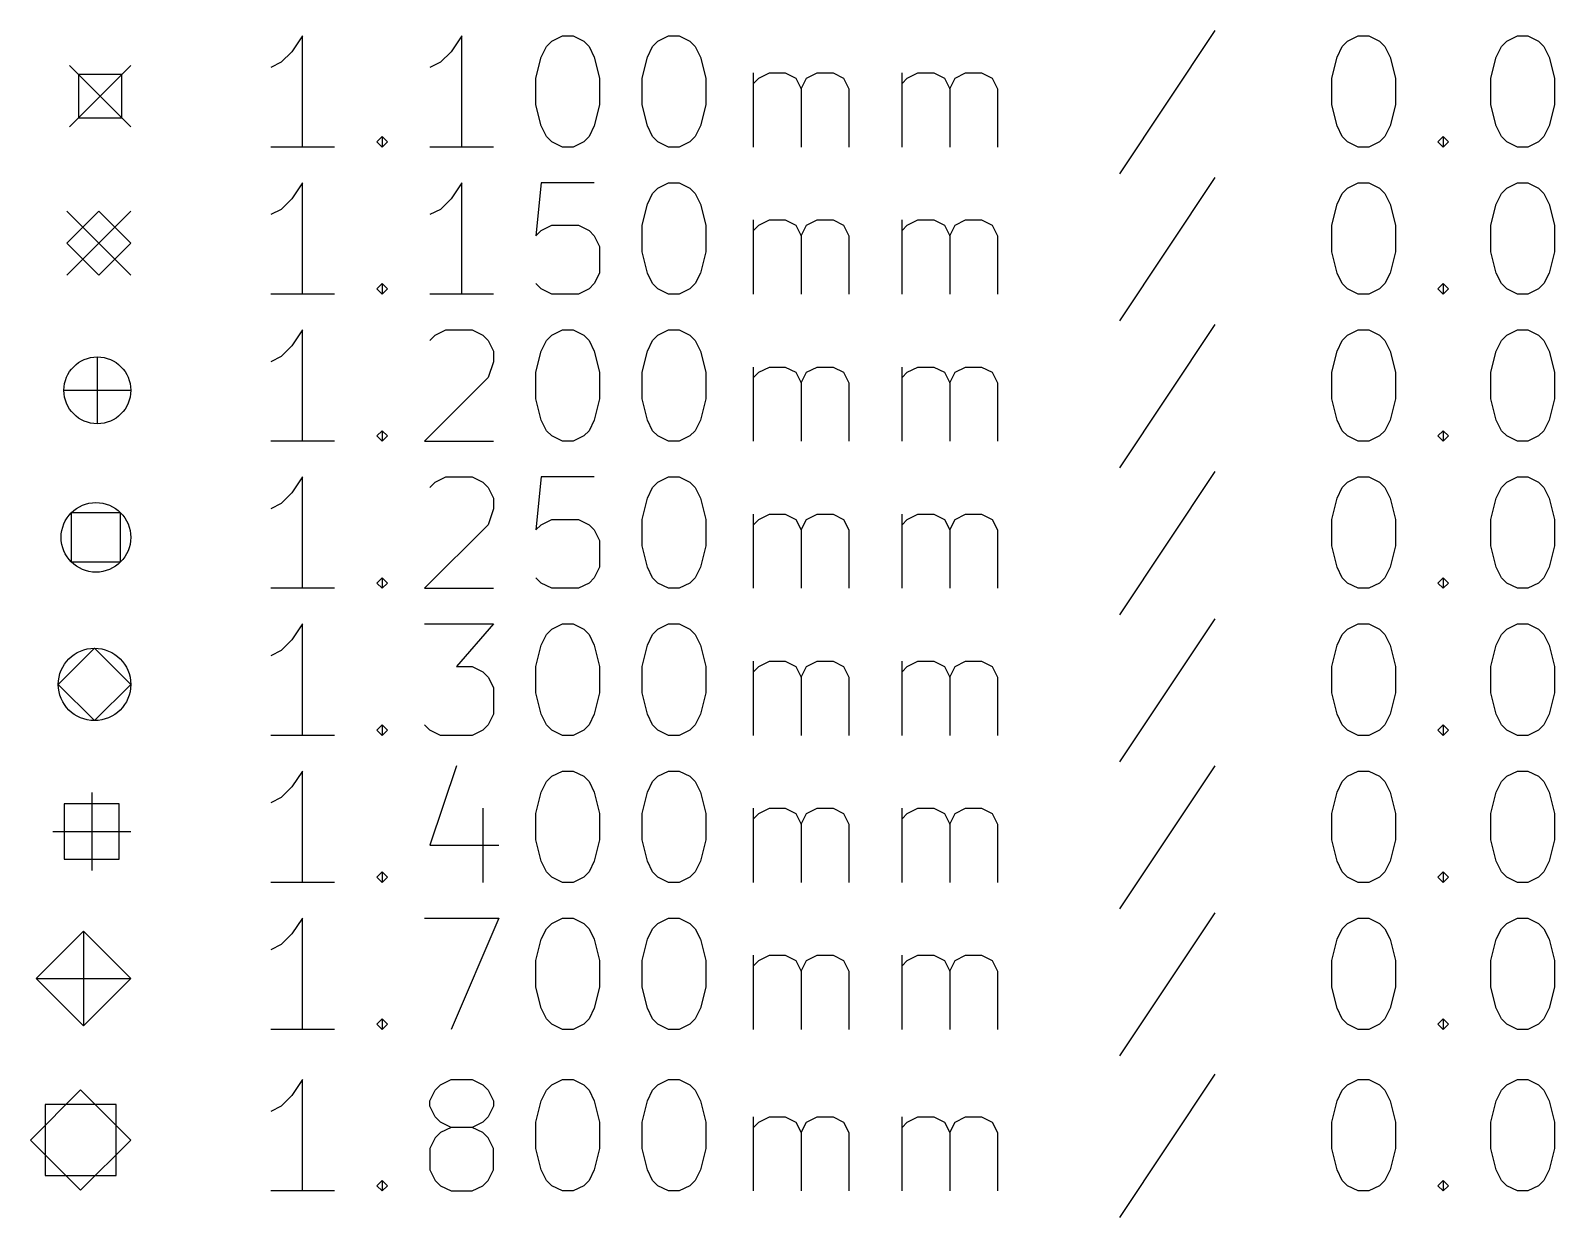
# Model space of a CAD drawing. Extents: x 10 to 245, y -243 to -12.
# Drawn here: x 10.15 to 37.52, y -242.5 to -221.19 of the extents above; entities that cross this region are included whole.
import ezdxf

# ---------------------------------------------------------------- set-up
doc = ezdxf.new("R2010")
doc.units = 0
doc.layers.add('BLACK', color=7, linetype='CONTINUOUS')

msp = doc.modelspace()

# ---------------------------------------------------------------- linework, layer by layer
at = {"layer": 'BLACK', "linetype": 'CONTINUOUS'}
for p, q in [((15.038958, -221.284838), (14.848482, -221.570552)), ((15.038958, -223.284838), (15.038958, -221.284838)), ((17.896101, -221.284838), (17.705625, -221.570552)), ((17.896101, -223.284838), (17.896101, -221.284838)), ((19.515149, -221.380076), (19.705625, -221.284838)), ((19.705625, -221.284838), (19.896102, -221.284838)), ((19.896102, -221.284838), (20.086578, -221.380076)), ((21.419911, -221.380076), (21.610387, -221.284838)), ((21.610387, -221.284838), (21.800864, -221.284838)), ((21.800864, -221.284838), (21.99134, -221.380076)), ((31.419912, -221.1896), (29.705627, -223.761028)), ((33.800865, -221.380076), (33.991341, -221.284838)), ((33.991341, -221.284838), (34.181818, -221.284838)), ((34.181818, -221.284838), (34.372294, -221.380076)), ((36.658008, -221.380076), (36.848484, -221.284838)), ((36.848484, -221.284838), (37.038961, -221.284838)), ((37.038961, -221.284838), (37.229437, -221.380076)), ((14.848482, -221.570552), (14.658006, -221.761028)), ((17.705625, -221.570552), (17.515149, -221.761028)), ((19.324673, -221.66579), (19.419911, -221.475314)), ((19.419911, -221.475314), (19.515149, -221.380076)), ((20.086578, -221.380076), (20.181816, -221.475314)), ((20.181816, -221.475314), (20.277054, -221.66579)), ((21.229435, -221.66579), (21.324673, -221.475314)), ((21.324673, -221.475314), (21.419911, -221.380076)), ((21.99134, -221.380076), (22.086578, -221.475314)), ((22.086578, -221.475314), (22.181816, -221.66579)), ((33.610389, -221.66579), (33.705627, -221.475314)), ((33.705627, -221.475314), (33.800865, -221.380076)), ((34.372294, -221.380076), (34.467532, -221.475314)), ((34.467532, -221.475314), (34.56277, -221.66579)), ((36.467532, -221.66579), (36.56277, -221.475314)), ((36.56277, -221.475314), (36.658008, -221.380076)), ((37.229437, -221.380076), (37.324675, -221.475314)), ((37.324675, -221.475314), (37.419913, -221.66579)), ((10.855, -221.82), (11.955, -222.92)), ((11.955, -221.82), (10.855, -222.92)), ((14.658006, -221.761028), (14.46753, -221.856266)), ((17.515149, -221.761028), (17.324673, -221.856266)), ((19.229435, -222.046742), (19.324673, -221.66579)), ((20.277054, -221.66579), (20.372292, -222.046742)), ((21.134197, -222.046742), (21.229435, -221.66579)), ((22.181816, -221.66579), (22.277054, -222.046742)), ((33.515151, -222.046742), (33.610389, -221.66579)), ((34.56277, -221.66579), (34.658008, -222.046742)), ((36.372294, -222.046742), (36.467532, -221.66579)), ((37.419913, -221.66579), (37.515151, -222.046742)), ((11.793912, -221.981088), (11.016088, -221.981088)), ((11.016088, -221.981088), (11.016088, -222.758912)), ((11.793912, -222.758912), (11.793912, -221.981088)), ((19.229435, -222.522933), (19.229435, -222.046742)), ((20.372292, -222.046742), (20.372292, -222.522933)), ((21.134197, -222.522933), (21.134197, -222.046742)), ((22.277054, -222.046742), (22.277054, -222.522933)), ((23.134197, -223.284838), (23.134197, -221.951504)), ((23.134197, -222.14198), (23.229435, -222.046742)), ((23.229435, -222.046742), (23.419911, -221.951504)), ((23.419911, -221.951504), (23.705626, -221.951504)), ((23.705626, -221.951504), (23.896102, -222.046742)), ((23.896102, -222.046742), (23.99134, -222.237219)), ((23.99134, -222.237219), (24.086578, -222.046742)), ((24.086578, -222.046742), (24.277054, -221.951504)), ((24.277054, -221.951504), (24.562768, -221.951504)), ((24.562768, -221.951504), (24.753245, -222.046742)), ((24.753245, -222.046742), (24.848483, -222.237219)), ((25.800864, -223.284838), (25.800864, -221.951504)), ((25.800864, -222.14198), (25.896102, -222.046742)), ((25.896102, -222.046742), (26.086578, -221.951504)), ((26.086578, -221.951504), (26.372293, -221.951504)), ((26.372293, -221.951504), (26.562769, -222.046742)), ((26.562769, -222.046742), (26.658007, -222.237219)), ((26.658007, -222.237219), (26.753245, -222.046742)), ((26.753245, -222.046742), (26.943721, -221.951504)), ((26.943721, -221.951504), (27.229435, -221.951504)), ((27.229435, -221.951504), (27.419912, -222.046742)), ((27.419912, -222.046742), (27.51515, -222.237219)), ((33.515151, -222.522933), (33.515151, -222.046742)), ((34.658008, -222.046742), (34.658008, -222.522933)), ((36.372294, -222.522933), (36.372294, -222.046742)), ((37.515151, -222.046742), (37.515151, -222.522933)), ((23.99134, -222.237219), (23.99134, -223.284838)), ((24.848483, -222.237219), (24.848483, -223.284838)), ((26.658007, -222.237219), (26.658007, -223.284838)), ((27.51515, -222.237219), (27.51515, -223.284838)), ((19.324673, -222.903885), (19.229435, -222.522933)), ((20.372292, -222.522933), (20.277054, -222.903885)), ((21.229435, -222.903885), (21.134197, -222.522933)), ((22.277054, -222.522933), (22.181816, -222.903885)), ((33.610389, -222.903885), (33.515151, -222.522933)), ((34.658008, -222.522933), (34.56277, -222.903885)), ((36.467532, -222.903885), (36.372294, -222.522933)), ((37.515151, -222.522933), (37.419913, -222.903885)), ((11.016088, -222.758912), (11.793912, -222.758912)), ((19.419911, -223.094361), (19.324673, -222.903885)), ((20.277054, -222.903885), (20.181816, -223.094361)), ((21.324673, -223.094361), (21.229435, -222.903885)), ((22.181816, -222.903885), (22.086578, -223.094361)), ((33.705627, -223.094361), (33.610389, -222.903885)), ((34.56277, -222.903885), (34.467532, -223.094361)), ((36.56277, -223.094361), (36.467532, -222.903885)), ((37.419913, -222.903885), (37.324675, -223.094361)), ((16.372292, -223.1896), (16.46753, -223.094361)), ((16.46753, -223.284838), (16.372292, -223.1896)), ((16.46753, -223.094361), (16.562768, -223.1896)), ((16.46753, -223.094361), (16.46753, -223.284838)), ((16.562768, -223.1896), (16.46753, -223.284838)), ((19.515149, -223.1896), (19.419911, -223.094361)), ((19.705625, -223.284838), (19.515149, -223.1896)), ((20.086578, -223.1896), (19.896102, -223.284838)), ((20.181816, -223.094361), (20.086578, -223.1896)), ((21.419911, -223.1896), (21.324673, -223.094361)), ((21.610387, -223.284838), (21.419911, -223.1896)), ((21.99134, -223.1896), (21.800864, -223.284838)), ((22.086578, -223.094361), (21.99134, -223.1896)), ((33.800865, -223.1896), (33.705627, -223.094361)), ((33.991341, -223.284838), (33.800865, -223.1896)), ((34.372294, -223.1896), (34.181818, -223.284838)), ((34.467532, -223.094361), (34.372294, -223.1896)), ((35.419913, -223.1896), (35.515151, -223.094361)), ((35.515151, -223.284838), (35.419913, -223.1896)), ((35.515151, -223.094361), (35.610389, -223.1896)), ((35.515151, -223.094361), (35.515151, -223.284838)), ((35.610389, -223.1896), (35.515151, -223.284838)), ((36.658008, -223.1896), (36.56277, -223.094361)), ((36.848484, -223.284838), (36.658008, -223.1896)), ((37.229437, -223.1896), (37.038961, -223.284838)), ((37.324675, -223.094361), (37.229437, -223.1896)), ((15.610387, -223.284838), (14.46753, -223.284838)), ((18.46753, -223.284838), (17.324673, -223.284838)), ((19.896102, -223.284838), (19.705625, -223.284838)), ((21.800864, -223.284838), (21.610387, -223.284838)), ((34.181818, -223.284838), (33.991341, -223.284838)), ((37.038961, -223.284838), (36.848484, -223.284838)), ((15.038958, -223.924838), (14.848482, -224.210552)), ((15.038958, -225.924838), (15.038958, -223.924838)), ((17.896101, -223.924838), (17.705625, -224.210552)), ((17.896101, -225.924838), (17.896101, -223.924838)), ((19.324673, -223.924838), (19.229435, -224.877219)), ((20.277054, -223.924838), (19.324673, -223.924838)), ((21.324673, -224.115314), (21.419911, -224.020076)), ((21.419911, -224.020076), (21.610387, -223.924838)), ((21.610387, -223.924838), (21.800864, -223.924838)), ((21.800864, -223.924838), (21.99134, -224.020076)), ((21.99134, -224.020076), (22.086578, -224.115314)), ((31.419912, -223.8296), (29.705627, -226.401028)), ((33.705627, -224.115314), (33.800865, -224.020076)), ((33.800865, -224.020076), (33.991341, -223.924838)), ((33.991341, -223.924838), (34.181818, -223.924838)), ((34.181818, -223.924838), (34.372294, -224.020076)), ((34.372294, -224.020076), (34.467532, -224.115314)), ((36.56277, -224.115314), (36.658008, -224.020076)), ((36.658008, -224.020076), (36.848484, -223.924838)), ((36.848484, -223.924838), (37.038961, -223.924838)), ((37.038961, -223.924838), (37.229437, -224.020076)), ((37.229437, -224.020076), (37.324675, -224.115314)), ((14.848482, -224.210552), (14.658006, -224.401028)), ((17.705625, -224.210552), (17.515149, -224.401028)), ((21.134197, -224.686742), (21.229435, -224.30579)), ((21.229435, -224.30579), (21.324673, -224.115314)), ((22.086578, -224.115314), (22.181816, -224.30579)), ((22.181816, -224.30579), (22.277054, -224.686742)), ((33.515151, -224.686742), (33.610389, -224.30579)), ((33.610389, -224.30579), (33.705627, -224.115314)), ((34.467532, -224.115314), (34.56277, -224.30579)), ((34.56277, -224.30579), (34.658008, -224.686742)), ((36.372294, -224.686742), (36.467532, -224.30579)), ((36.467532, -224.30579), (36.56277, -224.115314)), ((37.324675, -224.115314), (37.419913, -224.30579)), ((37.419913, -224.30579), (37.515151, -224.686742)), ((10.805, -224.435), (11.955, -225.585)), ((11.955, -224.435), (10.805, -225.585)), ((11.38, -224.435), (10.805, -225.01)), ((11.955, -225.01), (11.38, -224.435)), ((14.658006, -224.401028), (14.46753, -224.496266)), ((17.515149, -224.401028), (17.324673, -224.496266)), ((23.134197, -225.924838), (23.134197, -224.591504)), ((23.229435, -224.686742), (23.419911, -224.591504)), ((23.419911, -224.591504), (23.705626, -224.591504)), ((23.705626, -224.591504), (23.896102, -224.686742)), ((24.086578, -224.686742), (24.277054, -224.591504)), ((24.277054, -224.591504), (24.562768, -224.591504)), ((24.562768, -224.591504), (24.753245, -224.686742)), ((25.800864, -225.924838), (25.800864, -224.591504)), ((25.896102, -224.686742), (26.086578, -224.591504)), ((26.086578, -224.591504), (26.372293, -224.591504)), ((26.372293, -224.591504), (26.562769, -224.686742)), ((26.753245, -224.686742), (26.943721, -224.591504)), ((26.943721, -224.591504), (27.229435, -224.591504)), ((27.229435, -224.591504), (27.419912, -224.686742)), ((19.229435, -224.877219), (19.324673, -224.78198)), ((19.324673, -224.78198), (19.515149, -224.686742)), ((19.515149, -224.686742), (19.99134, -224.686742)), ((19.99134, -224.686742), (20.181816, -224.78198)), ((20.181816, -224.78198), (20.277054, -224.877219)), ((20.277054, -224.877219), (20.372292, -225.067695)), ((21.134197, -225.162933), (21.134197, -224.686742)), ((22.277054, -224.686742), (22.277054, -225.162933)), ((23.134197, -224.78198), (23.229435, -224.686742)), ((23.896102, -224.686742), (23.99134, -224.877219)), ((23.99134, -224.877219), (24.086578, -224.686742)), ((23.99134, -224.877219), (23.99134, -225.924838)), ((24.753245, -224.686742), (24.848483, -224.877219)), ((24.848483, -224.877219), (24.848483, -225.924838)), ((25.800864, -224.78198), (25.896102, -224.686742)), ((26.562769, -224.686742), (26.658007, -224.877219)), ((26.658007, -224.877219), (26.753245, -224.686742)), ((26.658007, -224.877219), (26.658007, -225.924838)), ((27.419912, -224.686742), (27.51515, -224.877219)), ((27.51515, -224.877219), (27.51515, -225.924838)), ((33.515151, -225.162933), (33.515151, -224.686742)), ((34.658008, -224.686742), (34.658008, -225.162933)), ((36.372294, -225.162933), (36.372294, -224.686742)), ((37.515151, -224.686742), (37.515151, -225.162933)), ((10.805, -225.01), (11.38, -225.585)), ((11.38, -225.585), (11.955, -225.01)), ((20.372292, -225.067695), (20.372292, -225.543885)), ((21.229435, -225.543885), (21.134197, -225.162933)), ((22.277054, -225.162933), (22.181816, -225.543885)), ((33.610389, -225.543885), (33.515151, -225.162933)), ((34.658008, -225.162933), (34.56277, -225.543885)), ((36.467532, -225.543885), (36.372294, -225.162933)), ((37.515151, -225.162933), (37.419913, -225.543885)), ((20.372292, -225.543885), (20.277054, -225.734361)), ((21.324673, -225.734361), (21.229435, -225.543885)), ((22.181816, -225.543885), (22.086578, -225.734361)), ((33.705627, -225.734361), (33.610389, -225.543885)), ((34.56277, -225.543885), (34.467532, -225.734361)), ((36.56277, -225.734361), (36.467532, -225.543885)), ((37.419913, -225.543885), (37.324675, -225.734361)), ((15.610387, -225.924838), (14.46753, -225.924838)), ((16.372292, -225.8296), (16.46753, -225.734361)), ((16.46753, -225.924838), (16.372292, -225.8296)), ((16.46753, -225.734361), (16.562768, -225.8296)), ((16.46753, -225.734361), (16.46753, -225.924838)), ((16.562768, -225.8296), (16.46753, -225.924838)), ((18.46753, -225.924838), (17.324673, -225.924838)), ((19.324673, -225.8296), (19.229435, -225.734361)), ((19.515149, -225.924838), (19.324673, -225.8296)), ((19.99134, -225.924838), (19.515149, -225.924838)), ((20.181816, -225.8296), (19.99134, -225.924838)), ((20.277054, -225.734361), (20.181816, -225.8296)), ((21.419911, -225.8296), (21.324673, -225.734361)), ((21.610387, -225.924838), (21.419911, -225.8296)), ((21.800864, -225.924838), (21.610387, -225.924838)), ((21.99134, -225.8296), (21.800864, -225.924838)), ((22.086578, -225.734361), (21.99134, -225.8296)), ((33.800865, -225.8296), (33.705627, -225.734361)), ((33.991341, -225.924838), (33.800865, -225.8296)), ((34.181818, -225.924838), (33.991341, -225.924838)), ((34.372294, -225.8296), (34.181818, -225.924838)), ((34.467532, -225.734361), (34.372294, -225.8296)), ((35.419913, -225.8296), (35.515151, -225.734361)), ((35.515151, -225.924838), (35.419913, -225.8296)), ((35.515151, -225.734361), (35.610389, -225.8296)), ((35.515151, -225.734361), (35.515151, -225.924838)), ((35.610389, -225.8296), (35.515151, -225.924838)), ((36.658008, -225.8296), (36.56277, -225.734361)), ((36.848484, -225.924838), (36.658008, -225.8296)), ((37.038961, -225.924838), (36.848484, -225.924838)), ((37.229437, -225.8296), (37.038961, -225.924838)), ((37.324675, -225.734361), (37.229437, -225.8296)), ((31.419912, -226.4696), (29.705627, -229.041028)), ((15.038958, -226.564838), (14.848482, -226.850552)), ((15.038958, -228.564838), (15.038958, -226.564838)), ((17.324673, -226.755314), (17.419911, -226.660076)), ((17.419911, -226.660076), (17.610387, -226.564838)), ((17.610387, -226.564838), (18.086578, -226.564838)), ((18.086578, -226.564838), (18.277054, -226.660076)), ((18.277054, -226.660076), (18.372292, -226.755314)), ((18.372292, -226.755314), (18.46753, -226.94579)), ((19.324673, -226.94579), (19.419911, -226.755314)), ((19.419911, -226.755314), (19.515149, -226.660076)), ((19.515149, -226.660076), (19.705625, -226.564838)), ((19.705625, -226.564838), (19.896102, -226.564838)), ((19.896102, -226.564838), (20.086578, -226.660076)), ((20.086578, -226.660076), (20.181816, -226.755314)), ((20.181816, -226.755314), (20.277054, -226.94579)), ((21.229435, -226.94579), (21.324673, -226.755314)), ((21.324673, -226.755314), (21.419911, -226.660076)), ((21.419911, -226.660076), (21.610387, -226.564838)), ((21.610387, -226.564838), (21.800864, -226.564838)), ((21.800864, -226.564838), (21.99134, -226.660076)), ((21.99134, -226.660076), (22.086578, -226.755314)), ((22.086578, -226.755314), (22.181816, -226.94579)), ((33.610389, -226.94579), (33.705627, -226.755314)), ((33.705627, -226.755314), (33.800865, -226.660076)), ((33.800865, -226.660076), (33.991341, -226.564838)), ((33.991341, -226.564838), (34.181818, -226.564838)), ((34.181818, -226.564838), (34.372294, -226.660076)), ((34.372294, -226.660076), (34.467532, -226.755314)), ((34.467532, -226.755314), (34.56277, -226.94579)), ((36.467532, -226.94579), (36.56277, -226.755314)), ((36.56277, -226.755314), (36.658008, -226.660076)), ((36.658008, -226.660076), (36.848484, -226.564838)), ((36.848484, -226.564838), (37.038961, -226.564838)), ((37.038961, -226.564838), (37.229437, -226.660076)), ((37.229437, -226.660076), (37.324675, -226.755314)), ((37.324675, -226.755314), (37.419913, -226.94579)), ((11.355, -227.05), (11.355, -228.25)), ((14.658006, -227.041028), (14.46753, -227.136266)), ((14.848482, -226.850552), (14.658006, -227.041028)), ((18.46753, -226.94579), (18.46753, -227.136266)), ((19.229435, -227.326742), (19.324673, -226.94579)), ((20.277054, -226.94579), (20.372292, -227.326742)), ((21.134197, -227.326742), (21.229435, -226.94579)), ((22.181816, -226.94579), (22.277054, -227.326742)), ((33.515151, -227.326742), (33.610389, -226.94579)), ((34.56277, -226.94579), (34.658008, -227.326742)), ((36.372294, -227.326742), (36.467532, -226.94579)), ((37.419913, -226.94579), (37.515151, -227.326742)), ((18.46753, -227.136266), (18.372292, -227.42198)), ((19.229435, -227.802933), (19.229435, -227.326742)), ((20.372292, -227.326742), (20.372292, -227.802933)), ((21.134197, -227.802933), (21.134197, -227.326742)), ((22.277054, -227.326742), (22.277054, -227.802933)), ((23.134197, -228.564838), (23.134197, -227.231504)), ((23.134197, -227.42198), (23.229435, -227.326742)), ((23.229435, -227.326742), (23.419911, -227.231504)), ((23.419911, -227.231504), (23.705626, -227.231504)), ((23.705626, -227.231504), (23.896102, -227.326742)), ((23.896102, -227.326742), (23.99134, -227.517219)), ((23.99134, -227.517219), (24.086578, -227.326742)), ((24.086578, -227.326742), (24.277054, -227.231504)), ((24.277054, -227.231504), (24.562768, -227.231504)), ((24.562768, -227.231504), (24.753245, -227.326742)), ((24.753245, -227.326742), (24.848483, -227.517219)), ((25.800864, -228.564838), (25.800864, -227.231504)), ((25.800864, -227.42198), (25.896102, -227.326742)), ((25.896102, -227.326742), (26.086578, -227.231504)), ((26.086578, -227.231504), (26.372293, -227.231504)), ((26.372293, -227.231504), (26.562769, -227.326742)), ((26.562769, -227.326742), (26.658007, -227.517219)), ((26.658007, -227.517219), (26.753245, -227.326742)), ((26.753245, -227.326742), (26.943721, -227.231504)), ((26.943721, -227.231504), (27.229435, -227.231504)), ((27.229435, -227.231504), (27.419912, -227.326742)), ((27.419912, -227.326742), (27.51515, -227.517219)), ((33.515151, -227.802933), (33.515151, -227.326742)), ((34.658008, -227.326742), (34.658008, -227.802933)), ((36.372294, -227.802933), (36.372294, -227.326742)), ((37.515151, -227.326742), (37.515151, -227.802933)), ((18.372292, -227.42198), (17.229435, -228.564838)), ((23.99134, -227.517219), (23.99134, -228.564838)), ((24.848483, -227.517219), (24.848483, -228.564838)), ((26.658007, -227.517219), (26.658007, -228.564838)), ((27.51515, -227.517219), (27.51515, -228.564838)), ((10.755, -227.65), (11.955, -227.65)), ((19.324673, -228.183885), (19.229435, -227.802933)), ((20.372292, -227.802933), (20.277054, -228.183885)), ((21.229435, -228.183885), (21.134197, -227.802933)), ((22.277054, -227.802933), (22.181816, -228.183885)), ((33.610389, -228.183885), (33.515151, -227.802933)), ((34.658008, -227.802933), (34.56277, -228.183885)), ((36.467532, -228.183885), (36.372294, -227.802933)), ((37.515151, -227.802933), (37.419913, -228.183885)), ((16.372292, -228.4696), (16.46753, -228.374361)), ((16.46753, -228.374361), (16.562768, -228.4696)), ((16.46753, -228.374361), (16.46753, -228.564838)), ((19.419911, -228.374361), (19.324673, -228.183885)), ((19.515149, -228.4696), (19.419911, -228.374361)), ((20.181816, -228.374361), (20.086578, -228.4696)), ((20.277054, -228.183885), (20.181816, -228.374361)), ((21.324673, -228.374361), (21.229435, -228.183885)), ((21.419911, -228.4696), (21.324673, -228.374361)), ((22.086578, -228.374361), (21.99134, -228.4696)), ((22.181816, -228.183885), (22.086578, -228.374361)), ((33.705627, -228.374361), (33.610389, -228.183885)), ((33.800865, -228.4696), (33.705627, -228.374361)), ((34.467532, -228.374361), (34.372294, -228.4696)), ((34.56277, -228.183885), (34.467532, -228.374361)), ((35.419913, -228.4696), (35.515151, -228.374361)), ((35.515151, -228.374361), (35.610389, -228.4696)), ((35.515151, -228.374361), (35.515151, -228.564838)), ((36.56277, -228.374361), (36.467532, -228.183885)), ((36.658008, -228.4696), (36.56277, -228.374361)), ((37.324675, -228.374361), (37.229437, -228.4696)), ((37.419913, -228.183885), (37.324675, -228.374361)), ((15.610387, -228.564838), (14.46753, -228.564838)), ((16.46753, -228.564838), (16.372292, -228.4696)), ((16.562768, -228.4696), (16.46753, -228.564838)), ((17.229435, -228.564838), (18.46753, -228.564838)), ((19.705625, -228.564838), (19.515149, -228.4696)), ((19.896102, -228.564838), (19.705625, -228.564838)), ((20.086578, -228.4696), (19.896102, -228.564838)), ((21.610387, -228.564838), (21.419911, -228.4696)), ((21.800864, -228.564838), (21.610387, -228.564838)), ((21.99134, -228.4696), (21.800864, -228.564838)), ((33.991341, -228.564838), (33.800865, -228.4696)), ((34.181818, -228.564838), (33.991341, -228.564838)), ((34.372294, -228.4696), (34.181818, -228.564838)), ((35.515151, -228.564838), (35.419913, -228.4696)), ((35.610389, -228.4696), (35.515151, -228.564838)), ((36.848484, -228.564838), (36.658008, -228.4696)), ((37.038961, -228.564838), (36.848484, -228.564838)), ((37.229437, -228.4696), (37.038961, -228.564838)), ((15.038958, -229.204838), (14.848482, -229.490552)), ((15.038958, -231.204838), (15.038958, -229.204838)), ((17.419911, -229.300076), (17.610387, -229.204838)), ((17.610387, -229.204838), (18.086578, -229.204838)), ((18.086578, -229.204838), (18.277054, -229.300076)), ((19.324673, -229.204838), (19.229435, -230.157219)), ((20.277054, -229.204838), (19.324673, -229.204838)), ((21.419911, -229.300076), (21.610387, -229.204838)), ((21.610387, -229.204838), (21.800864, -229.204838)), ((21.800864, -229.204838), (21.99134, -229.300076)), ((31.419912, -229.1096), (29.705627, -231.681028)), ((33.800865, -229.300076), (33.991341, -229.204838)), ((33.991341, -229.204838), (34.181818, -229.204838)), ((34.181818, -229.204838), (34.372294, -229.300076)), ((36.658008, -229.300076), (36.848484, -229.204838)), ((36.848484, -229.204838), (37.038961, -229.204838)), ((37.038961, -229.204838), (37.229437, -229.300076)), ((14.848482, -229.490552), (14.658006, -229.681028)), ((17.324673, -229.395314), (17.419911, -229.300076)), ((18.277054, -229.300076), (18.372292, -229.395314)), ((18.372292, -229.395314), (18.46753, -229.58579)), ((21.229435, -229.58579), (21.324673, -229.395314)), ((21.324673, -229.395314), (21.419911, -229.300076)), ((21.99134, -229.300076), (22.086578, -229.395314)), ((22.086578, -229.395314), (22.181816, -229.58579)), ((33.610389, -229.58579), (33.705627, -229.395314)), ((33.705627, -229.395314), (33.800865, -229.300076)), ((34.372294, -229.300076), (34.467532, -229.395314)), ((34.467532, -229.395314), (34.56277, -229.58579)), ((36.467532, -229.58579), (36.56277, -229.395314)), ((36.56277, -229.395314), (36.658008, -229.300076)), ((37.229437, -229.300076), (37.324675, -229.395314)), ((37.324675, -229.395314), (37.419913, -229.58579)), ((14.658006, -229.681028), (14.46753, -229.776266)), ((18.46753, -229.776266), (18.372292, -230.06198)), ((18.46753, -229.58579), (18.46753, -229.776266)), ((21.134197, -229.966742), (21.229435, -229.58579)), ((22.181816, -229.58579), (22.277054, -229.966742)), ((33.515151, -229.966742), (33.610389, -229.58579)), ((34.56277, -229.58579), (34.658008, -229.966742)), ((36.372294, -229.966742), (36.467532, -229.58579)), ((37.419913, -229.58579), (37.515151, -229.966742)), ((11.771946, -229.848054), (10.888054, -229.848054)), ((10.888054, -229.848054), (10.888054, -230.731946)), ((11.771946, -230.731946), (11.771946, -229.848054)), ((18.372292, -230.06198), (17.229435, -231.204838)), ((19.229435, -230.157219), (19.324673, -230.06198)), ((19.324673, -230.06198), (19.515149, -229.966742)), ((19.515149, -229.966742), (19.99134, -229.966742)), ((19.99134, -229.966742), (20.181816, -230.06198)), ((20.181816, -230.06198), (20.277054, -230.157219)), ((21.134197, -230.442933), (21.134197, -229.966742)), ((22.277054, -229.966742), (22.277054, -230.442933)), ((23.134197, -231.204838), (23.134197, -229.871504)), ((23.134197, -230.06198), (23.229435, -229.966742)), ((23.229435, -229.966742), (23.419911, -229.871504)), ((23.419911, -229.871504), (23.705626, -229.871504)), ((23.705626, -229.871504), (23.896102, -229.966742)), ((23.896102, -229.966742), (23.99134, -230.157219)), ((23.99134, -230.157219), (24.086578, -229.966742)), ((24.086578, -229.966742), (24.277054, -229.871504)), ((24.277054, -229.871504), (24.562768, -229.871504)), ((24.562768, -229.871504), (24.753245, -229.966742)), ((24.753245, -229.966742), (24.848483, -230.157219)), ((25.800864, -231.204838), (25.800864, -229.871504)), ((25.800864, -230.06198), (25.896102, -229.966742)), ((25.896102, -229.966742), (26.086578, -229.871504)), ((26.086578, -229.871504), (26.372293, -229.871504)), ((26.372293, -229.871504), (26.562769, -229.966742)), ((26.562769, -229.966742), (26.658007, -230.157219)), ((26.658007, -230.157219), (26.753245, -229.966742)), ((26.753245, -229.966742), (26.943721, -229.871504)), ((26.943721, -229.871504), (27.229435, -229.871504)), ((27.229435, -229.871504), (27.419912, -229.966742)), ((27.419912, -229.966742), (27.51515, -230.157219)), ((33.515151, -230.442933), (33.515151, -229.966742)), ((34.658008, -229.966742), (34.658008, -230.442933)), ((36.372294, -230.442933), (36.372294, -229.966742)), ((37.515151, -229.966742), (37.515151, -230.442933)), ((20.277054, -230.157219), (20.372292, -230.347695)), ((20.372292, -230.347695), (20.372292, -230.823885)), ((23.99134, -230.157219), (23.99134, -231.204838)), ((24.848483, -230.157219), (24.848483, -231.204838)), ((26.658007, -230.157219), (26.658007, -231.204838)), ((27.51515, -230.157219), (27.51515, -231.204838)), ((21.229435, -230.823885), (21.134197, -230.442933)), ((22.277054, -230.442933), (22.181816, -230.823885)), ((33.610389, -230.823885), (33.515151, -230.442933)), ((34.658008, -230.442933), (34.56277, -230.823885)), ((36.467532, -230.823885), (36.372294, -230.442933)), ((37.515151, -230.442933), (37.419913, -230.823885)), ((10.888054, -230.731946), (11.771946, -230.731946)), ((20.372292, -230.823885), (20.277054, -231.014361)), ((21.324673, -231.014361), (21.229435, -230.823885)), ((22.181816, -230.823885), (22.086578, -231.014361)), ((33.705627, -231.014361), (33.610389, -230.823885)), ((34.56277, -230.823885), (34.467532, -231.014361)), ((36.56277, -231.014361), (36.467532, -230.823885)), ((37.419913, -230.823885), (37.324675, -231.014361)), ((16.372292, -231.1096), (16.46753, -231.014361)), ((16.46753, -231.204838), (16.372292, -231.1096)), ((16.46753, -231.014361), (16.562768, -231.1096)), ((16.46753, -231.014361), (16.46753, -231.204838)), ((16.562768, -231.1096), (16.46753, -231.204838)), ((19.324673, -231.1096), (19.229435, -231.014361)), ((19.515149, -231.204838), (19.324673, -231.1096)), ((20.181816, -231.1096), (19.99134, -231.204838)), ((20.277054, -231.014361), (20.181816, -231.1096)), ((21.419911, -231.1096), (21.324673, -231.014361)), ((21.610387, -231.204838), (21.419911, -231.1096)), ((21.99134, -231.1096), (21.800864, -231.204838)), ((22.086578, -231.014361), (21.99134, -231.1096)), ((33.800865, -231.1096), (33.705627, -231.014361)), ((33.991341, -231.204838), (33.800865, -231.1096)), ((34.372294, -231.1096), (34.181818, -231.204838)), ((34.467532, -231.014361), (34.372294, -231.1096)), ((35.419913, -231.1096), (35.515151, -231.014361)), ((35.515151, -231.204838), (35.419913, -231.1096)), ((35.515151, -231.014361), (35.610389, -231.1096)), ((35.515151, -231.014361), (35.515151, -231.204838)), ((35.610389, -231.1096), (35.515151, -231.204838)), ((36.658008, -231.1096), (36.56277, -231.014361)), ((36.848484, -231.204838), (36.658008, -231.1096)), ((37.229437, -231.1096), (37.038961, -231.204838)), ((37.324675, -231.014361), (37.229437, -231.1096)), ((15.610387, -231.204838), (14.46753, -231.204838)), ((17.229435, -231.204838), (18.46753, -231.204838)), ((19.99134, -231.204838), (19.515149, -231.204838)), ((21.800864, -231.204838), (21.610387, -231.204838)), ((34.181818, -231.204838), (33.991341, -231.204838)), ((37.038961, -231.204838), (36.848484, -231.204838)), ((15.038958, -231.844838), (14.848482, -232.130552)), ((15.038958, -233.844838), (15.038958, -231.844838)), ((17.229435, -231.844838), (18.46753, -231.844838)), ((18.46753, -231.844838), (17.800863, -232.606742)), ((19.419911, -232.035314), (19.515149, -231.940076)), ((19.515149, -231.940076), (19.705625, -231.844838)), ((19.705625, -231.844838), (19.896102, -231.844838)), ((19.896102, -231.844838), (20.086578, -231.940076)), ((20.086578, -231.940076), (20.181816, -232.035314)), ((21.324673, -232.035314), (21.419911, -231.940076)), ((21.419911, -231.940076), (21.610387, -231.844838)), ((21.610387, -231.844838), (21.800864, -231.844838)), ((21.800864, -231.844838), (21.99134, -231.940076)), ((21.99134, -231.940076), (22.086578, -232.035314)), ((31.419912, -231.7496), (29.705627, -234.321028)), ((33.705627, -232.035314), (33.800865, -231.940076)), ((33.800865, -231.940076), (33.991341, -231.844838)), ((33.991341, -231.844838), (34.181818, -231.844838)), ((34.181818, -231.844838), (34.372294, -231.940076)), ((34.372294, -231.940076), (34.467532, -232.035314)), ((36.56277, -232.035314), (36.658008, -231.940076)), ((36.658008, -231.940076), (36.848484, -231.844838)), ((36.848484, -231.844838), (37.038961, -231.844838)), ((37.038961, -231.844838), (37.229437, -231.940076)), ((37.229437, -231.940076), (37.324675, -232.035314)), ((11.305, -232.28), (10.655, -232.93)), ((11.955, -232.93), (11.305, -232.28)), ((14.848482, -232.130552), (14.658006, -232.321028)), ((19.229435, -232.606742), (19.324673, -232.22579)), ((19.324673, -232.22579), (19.419911, -232.035314)), ((20.181816, -232.035314), (20.277054, -232.22579)), ((20.277054, -232.22579), (20.372292, -232.606742)), ((21.134197, -232.606742), (21.229435, -232.22579)), ((21.229435, -232.22579), (21.324673, -232.035314)), ((22.086578, -232.035314), (22.181816, -232.22579)), ((22.181816, -232.22579), (22.277054, -232.606742)), ((33.515151, -232.606742), (33.610389, -232.22579)), ((33.610389, -232.22579), (33.705627, -232.035314)), ((34.467532, -232.035314), (34.56277, -232.22579)), ((34.56277, -232.22579), (34.658008, -232.606742)), ((36.372294, -232.606742), (36.467532, -232.22579)), ((36.467532, -232.22579), (36.56277, -232.035314)), ((37.324675, -232.035314), (37.419913, -232.22579)), ((37.419913, -232.22579), (37.515151, -232.606742)), ((14.658006, -232.321028), (14.46753, -232.416266)), ((23.134197, -233.844838), (23.134197, -232.511504)), ((23.229435, -232.606742), (23.419911, -232.511504)), ((23.419911, -232.511504), (23.705626, -232.511504)), ((23.705626, -232.511504), (23.896102, -232.606742)), ((24.086578, -232.606742), (24.277054, -232.511504)), ((24.277054, -232.511504), (24.562768, -232.511504)), ((24.562768, -232.511504), (24.753245, -232.606742)), ((25.800864, -233.844838), (25.800864, -232.511504)), ((25.896102, -232.606742), (26.086578, -232.511504)), ((26.086578, -232.511504), (26.372293, -232.511504)), ((26.372293, -232.511504), (26.562769, -232.606742)), ((26.753245, -232.606742), (26.943721, -232.511504)), ((26.943721, -232.511504), (27.229435, -232.511504)), ((27.229435, -232.511504), (27.419912, -232.606742)), ((17.800863, -232.606742), (18.086578, -232.606742)), ((18.086578, -232.606742), (18.277054, -232.70198)), ((18.277054, -232.70198), (18.372292, -232.797219)), ((18.372292, -232.797219), (18.46753, -232.987695)), ((19.229435, -233.082933), (19.229435, -232.606742)), ((20.372292, -232.606742), (20.372292, -233.082933)), ((21.134197, -233.082933), (21.134197, -232.606742)), ((22.277054, -232.606742), (22.277054, -233.082933)), ((23.134197, -232.70198), (23.229435, -232.606742)), ((23.896102, -232.606742), (23.99134, -232.797219)), ((23.99134, -232.797219), (24.086578, -232.606742)), ((23.99134, -232.797219), (23.99134, -233.844838)), ((24.753245, -232.606742), (24.848483, -232.797219)), ((24.848483, -232.797219), (24.848483, -233.844838)), ((25.800864, -232.70198), (25.896102, -232.606742)), ((26.562769, -232.606742), (26.658007, -232.797219)), ((26.658007, -232.797219), (26.753245, -232.606742)), ((26.658007, -232.797219), (26.658007, -233.844838)), ((27.419912, -232.606742), (27.51515, -232.797219)), ((27.51515, -232.797219), (27.51515, -233.844838)), ((33.515151, -233.082933), (33.515151, -232.606742)), ((34.658008, -232.606742), (34.658008, -233.082933)), ((36.372294, -233.082933), (36.372294, -232.606742)), ((37.515151, -232.606742), (37.515151, -233.082933)), ((10.655, -232.93), (11.305, -233.58)), ((11.305, -233.58), (11.955, -232.93)), ((18.46753, -232.987695), (18.46753, -233.463885)), ((19.324673, -233.463885), (19.229435, -233.082933)), ((20.372292, -233.082933), (20.277054, -233.463885)), ((21.229435, -233.463885), (21.134197, -233.082933)), ((22.277054, -233.082933), (22.181816, -233.463885)), ((33.610389, -233.463885), (33.515151, -233.082933)), ((34.658008, -233.082933), (34.56277, -233.463885)), ((36.467532, -233.463885), (36.372294, -233.082933)), ((37.515151, -233.082933), (37.419913, -233.463885)), ((16.372292, -233.7496), (16.46753, -233.654361)), ((16.46753, -233.654361), (16.562768, -233.7496)), ((16.46753, -233.654361), (16.46753, -233.844838)), ((17.324673, -233.7496), (17.229435, -233.654361)), ((18.372292, -233.654361), (18.277054, -233.7496)), ((18.46753, -233.463885), (18.372292, -233.654361)), ((19.419911, -233.654361), (19.324673, -233.463885)), ((19.515149, -233.7496), (19.419911, -233.654361)), ((20.181816, -233.654361), (20.086578, -233.7496)), ((20.277054, -233.463885), (20.181816, -233.654361)), ((21.324673, -233.654361), (21.229435, -233.463885)), ((21.419911, -233.7496), (21.324673, -233.654361)), ((22.086578, -233.654361), (21.99134, -233.7496)), ((22.181816, -233.463885), (22.086578, -233.654361)), ((33.705627, -233.654361), (33.610389, -233.463885)), ((33.800865, -233.7496), (33.705627, -233.654361)), ((34.467532, -233.654361), (34.372294, -233.7496)), ((34.56277, -233.463885), (34.467532, -233.654361)), ((35.419913, -233.7496), (35.515151, -233.654361)), ((35.515151, -233.654361), (35.610389, -233.7496)), ((35.515151, -233.654361), (35.515151, -233.844838)), ((36.56277, -233.654361), (36.467532, -233.463885)), ((36.658008, -233.7496), (36.56277, -233.654361)), ((37.324675, -233.654361), (37.229437, -233.7496)), ((37.419913, -233.463885), (37.324675, -233.654361)), ((15.610387, -233.844838), (14.46753, -233.844838)), ((16.46753, -233.844838), (16.372292, -233.7496)), ((16.562768, -233.7496), (16.46753, -233.844838)), ((17.515149, -233.844838), (17.324673, -233.7496)), ((18.086578, -233.844838), (17.515149, -233.844838)), ((18.277054, -233.7496), (18.086578, -233.844838)), ((19.705625, -233.844838), (19.515149, -233.7496)), ((19.896102, -233.844838), (19.705625, -233.844838)), ((20.086578, -233.7496), (19.896102, -233.844838)), ((21.610387, -233.844838), (21.419911, -233.7496)), ((21.800864, -233.844838), (21.610387, -233.844838)), ((21.99134, -233.7496), (21.800864, -233.844838)), ((33.991341, -233.844838), (33.800865, -233.7496)), ((34.181818, -233.844838), (33.991341, -233.844838)), ((34.372294, -233.7496), (34.181818, -233.844838)), ((35.515151, -233.844838), (35.419913, -233.7496)), ((35.610389, -233.7496), (35.515151, -233.844838)), ((36.848484, -233.844838), (36.658008, -233.7496)), ((37.038961, -233.844838), (36.848484, -233.844838)), ((37.229437, -233.7496), (37.038961, -233.844838)), ((17.800863, -234.3896), (17.324673, -235.818171)), ((31.419912, -234.3896), (29.705627, -236.961028)), ((15.038958, -234.484838), (14.848482, -234.770552)), ((15.038958, -236.484838), (15.038958, -234.484838)), ((19.324673, -234.86579), (19.419911, -234.675314)), ((19.419911, -234.675314), (19.515149, -234.580076)), ((19.515149, -234.580076), (19.705625, -234.484838)), ((19.705625, -234.484838), (19.896102, -234.484838)), ((19.896102, -234.484838), (20.086578, -234.580076)), ((20.086578, -234.580076), (20.181816, -234.675314)), ((20.181816, -234.675314), (20.277054, -234.86579)), ((21.229435, -234.86579), (21.324673, -234.675314)), ((21.324673, -234.675314), (21.419911, -234.580076)), ((21.419911, -234.580076), (21.610387, -234.484838)), ((21.610387, -234.484838), (21.800864, -234.484838)), ((21.800864, -234.484838), (21.99134, -234.580076)), ((21.99134, -234.580076), (22.086578, -234.675314)), ((22.086578, -234.675314), (22.181816, -234.86579)), ((33.610389, -234.86579), (33.705627, -234.675314)), ((33.705627, -234.675314), (33.800865, -234.580076)), ((33.800865, -234.580076), (33.991341, -234.484838)), ((33.991341, -234.484838), (34.181818, -234.484838)), ((34.181818, -234.484838), (34.372294, -234.580076)), ((34.372294, -234.580076), (34.467532, -234.675314)), ((34.467532, -234.675314), (34.56277, -234.86579)), ((36.467532, -234.86579), (36.56277, -234.675314)), ((36.56277, -234.675314), (36.658008, -234.580076)), ((36.658008, -234.580076), (36.848484, -234.484838)), ((36.848484, -234.484838), (37.038961, -234.484838)), ((37.038961, -234.484838), (37.229437, -234.580076)), ((37.229437, -234.580076), (37.324675, -234.675314)), ((37.324675, -234.675314), (37.419913, -234.86579)), ((11.255, -234.87), (11.255, -236.27)), ((14.658006, -234.961028), (14.46753, -235.056266)), ((14.848482, -234.770552), (14.658006, -234.961028)), ((19.229435, -235.246742), (19.324673, -234.86579)), ((20.277054, -234.86579), (20.372292, -235.246742)), ((21.134197, -235.246742), (21.229435, -234.86579)), ((22.181816, -234.86579), (22.277054, -235.246742)), ((33.515151, -235.246742), (33.610389, -234.86579)), ((34.56277, -234.86579), (34.658008, -235.246742)), ((36.372294, -235.246742), (36.467532, -234.86579)), ((37.419913, -234.86579), (37.515151, -235.246742)), ((11.749979, -235.075021), (10.760021, -235.075021)), ((10.760021, -235.075021), (10.760021, -236.064979)), ((11.749979, -236.064979), (11.749979, -235.075021)), ((18.277054, -235.151504), (18.277054, -236.484838)), ((19.229435, -235.722933), (19.229435, -235.246742)), ((20.372292, -235.246742), (20.372292, -235.722933)), ((21.134197, -235.722933), (21.134197, -235.246742)), ((22.277054, -235.246742), (22.277054, -235.722933)), ((23.134197, -236.484838), (23.134197, -235.151504)), ((23.134197, -235.34198), (23.229435, -235.246742)), ((23.229435, -235.246742), (23.419911, -235.151504)), ((23.419911, -235.151504), (23.705626, -235.151504)), ((23.705626, -235.151504), (23.896102, -235.246742)), ((23.896102, -235.246742), (23.99134, -235.437219)), ((23.99134, -235.437219), (24.086578, -235.246742)), ((24.086578, -235.246742), (24.277054, -235.151504)), ((24.277054, -235.151504), (24.562768, -235.151504)), ((24.562768, -235.151504), (24.753245, -235.246742)), ((24.753245, -235.246742), (24.848483, -235.437219)), ((25.800864, -236.484838), (25.800864, -235.151504)), ((25.800864, -235.34198), (25.896102, -235.246742)), ((25.896102, -235.246742), (26.086578, -235.151504)), ((26.086578, -235.151504), (26.372293, -235.151504)), ((26.372293, -235.151504), (26.562769, -235.246742)), ((26.562769, -235.246742), (26.658007, -235.437219)), ((26.658007, -235.437219), (26.753245, -235.246742)), ((26.753245, -235.246742), (26.943721, -235.151504)), ((26.943721, -235.151504), (27.229435, -235.151504)), ((27.229435, -235.151504), (27.419912, -235.246742)), ((27.419912, -235.246742), (27.51515, -235.437219)), ((33.515151, -235.722933), (33.515151, -235.246742)), ((34.658008, -235.246742), (34.658008, -235.722933)), ((36.372294, -235.722933), (36.372294, -235.246742)), ((37.515151, -235.246742), (37.515151, -235.722933)), ((10.555, -235.57), (11.955, -235.57)), ((23.99134, -235.437219), (23.99134, -236.484838)), ((24.848483, -235.437219), (24.848483, -236.484838)), ((26.658007, -235.437219), (26.658007, -236.484838)), ((27.51515, -235.437219), (27.51515, -236.484838)), ((17.324673, -235.818171), (18.562768, -235.818171)), ((19.324673, -236.103885), (19.229435, -235.722933)), ((20.372292, -235.722933), (20.277054, -236.103885)), ((21.229435, -236.103885), (21.134197, -235.722933)), ((22.277054, -235.722933), (22.181816, -236.103885)), ((33.610389, -236.103885), (33.515151, -235.722933)), ((34.658008, -235.722933), (34.56277, -236.103885)), ((36.467532, -236.103885), (36.372294, -235.722933)), ((37.515151, -235.722933), (37.419913, -236.103885)), ((10.760021, -236.064979), (11.749979, -236.064979)), ((19.419911, -236.294361), (19.324673, -236.103885)), ((20.277054, -236.103885), (20.181816, -236.294361)), ((21.324673, -236.294361), (21.229435, -236.103885)), ((22.181816, -236.103885), (22.086578, -236.294361)), ((33.705627, -236.294361), (33.610389, -236.103885)), ((34.56277, -236.103885), (34.467532, -236.294361)), ((36.56277, -236.294361), (36.467532, -236.103885)), ((37.419913, -236.103885), (37.324675, -236.294361)), ((16.372292, -236.3896), (16.46753, -236.294361)), ((16.46753, -236.484838), (16.372292, -236.3896)), ((16.46753, -236.294361), (16.562768, -236.3896)), ((16.46753, -236.294361), (16.46753, -236.484838)), ((16.562768, -236.3896), (16.46753, -236.484838)), ((19.515149, -236.3896), (19.419911, -236.294361)), ((19.705625, -236.484838), (19.515149, -236.3896)), ((20.086578, -236.3896), (19.896102, -236.484838)), ((20.181816, -236.294361), (20.086578, -236.3896)), ((21.419911, -236.3896), (21.324673, -236.294361)), ((21.610387, -236.484838), (21.419911, -236.3896)), ((21.99134, -236.3896), (21.800864, -236.484838)), ((22.086578, -236.294361), (21.99134, -236.3896)), ((33.800865, -236.3896), (33.705627, -236.294361)), ((33.991341, -236.484838), (33.800865, -236.3896)), ((34.372294, -236.3896), (34.181818, -236.484838)), ((34.467532, -236.294361), (34.372294, -236.3896)), ((35.419913, -236.3896), (35.515151, -236.294361)), ((35.515151, -236.484838), (35.419913, -236.3896)), ((35.515151, -236.294361), (35.610389, -236.3896)), ((35.515151, -236.294361), (35.515151, -236.484838)), ((35.610389, -236.3896), (35.515151, -236.484838)), ((36.658008, -236.3896), (36.56277, -236.294361)), ((36.848484, -236.484838), (36.658008, -236.3896)), ((37.229437, -236.3896), (37.038961, -236.484838)), ((37.324675, -236.294361), (37.229437, -236.3896)), ((15.610387, -236.484838), (14.46753, -236.484838)), ((19.896102, -236.484838), (19.705625, -236.484838)), ((21.800864, -236.484838), (21.610387, -236.484838)), ((34.181818, -236.484838), (33.991341, -236.484838)), ((37.038961, -236.484838), (36.848484, -236.484838)), ((15.038958, -237.124838), (14.848482, -237.410552)), ((15.038958, -239.124838), (15.038958, -237.124838)), ((17.229435, -237.124838), (18.562768, -237.124838)), ((18.562768, -237.124838), (17.705625, -239.124838)), ((19.515149, -237.220076), (19.705625, -237.124838)), ((19.705625, -237.124838), (19.896102, -237.124838)), ((19.896102, -237.124838), (20.086578, -237.220076)), ((21.419911, -237.220076), (21.610387, -237.124838)), ((21.610387, -237.124838), (21.800864, -237.124838)), ((21.800864, -237.124838), (21.99134, -237.220076)), ((31.419912, -237.0296), (29.705627, -239.601028)), ((33.800865, -237.220076), (33.991341, -237.124838)), ((33.991341, -237.124838), (34.181818, -237.124838)), ((34.181818, -237.124838), (34.372294, -237.220076)), ((36.658008, -237.220076), (36.848484, -237.124838)), ((36.848484, -237.124838), (37.038961, -237.124838)), ((37.038961, -237.124838), (37.229437, -237.220076)), ((11.105, -237.36), (10.255, -238.21)), ((11.105, -237.36), (11.105, -239.06)), ((11.955, -238.21), (11.105, -237.36)), ((14.848482, -237.410552), (14.658006, -237.601028)), ((19.324673, -237.50579), (19.419911, -237.315314)), ((19.419911, -237.315314), (19.515149, -237.220076)), ((20.086578, -237.220076), (20.181816, -237.315314)), ((20.181816, -237.315314), (20.277054, -237.50579)), ((21.229435, -237.50579), (21.324673, -237.315314)), ((21.324673, -237.315314), (21.419911, -237.220076)), ((21.99134, -237.220076), (22.086578, -237.315314)), ((22.086578, -237.315314), (22.181816, -237.50579)), ((33.610389, -237.50579), (33.705627, -237.315314)), ((33.705627, -237.315314), (33.800865, -237.220076)), ((34.372294, -237.220076), (34.467532, -237.315314)), ((34.467532, -237.315314), (34.56277, -237.50579)), ((36.467532, -237.50579), (36.56277, -237.315314)), ((36.56277, -237.315314), (36.658008, -237.220076)), ((37.229437, -237.220076), (37.324675, -237.315314)), ((37.324675, -237.315314), (37.419913, -237.50579)), ((14.658006, -237.601028), (14.46753, -237.696266)), ((19.229435, -237.886742), (19.324673, -237.50579)), ((20.277054, -237.50579), (20.372292, -237.886742)), ((21.134197, -237.886742), (21.229435, -237.50579)), ((22.181816, -237.50579), (22.277054, -237.886742)), ((33.515151, -237.886742), (33.610389, -237.50579)), ((34.56277, -237.50579), (34.658008, -237.886742)), ((36.372294, -237.886742), (36.467532, -237.50579)), ((37.419913, -237.50579), (37.515151, -237.886742)), ((19.229435, -238.362933), (19.229435, -237.886742)), ((20.372292, -237.886742), (20.372292, -238.362933)), ((21.134197, -238.362933), (21.134197, -237.886742)), ((22.277054, -237.886742), (22.277054, -238.362933)), ((23.134197, -239.124838), (23.134197, -237.791504)), ((23.134197, -237.98198), (23.229435, -237.886742)), ((23.229435, -237.886742), (23.419911, -237.791504)), ((23.419911, -237.791504), (23.705626, -237.791504)), ((23.705626, -237.791504), (23.896102, -237.886742)), ((23.896102, -237.886742), (23.99134, -238.077219)), ((23.99134, -238.077219), (24.086578, -237.886742)), ((24.086578, -237.886742), (24.277054, -237.791504)), ((24.277054, -237.791504), (24.562768, -237.791504)), ((24.562768, -237.791504), (24.753245, -237.886742)), ((24.753245, -237.886742), (24.848483, -238.077219)), ((25.800864, -239.124838), (25.800864, -237.791504)), ((25.800864, -237.98198), (25.896102, -237.886742)), ((25.896102, -237.886742), (26.086578, -237.791504)), ((26.086578, -237.791504), (26.372293, -237.791504)), ((26.372293, -237.791504), (26.562769, -237.886742)), ((26.562769, -237.886742), (26.658007, -238.077219)), ((26.658007, -238.077219), (26.753245, -237.886742)), ((26.753245, -237.886742), (26.943721, -237.791504)), ((26.943721, -237.791504), (27.229435, -237.791504)), ((27.229435, -237.791504), (27.419912, -237.886742)), ((27.419912, -237.886742), (27.51515, -238.077219)), ((33.515151, -238.362933), (33.515151, -237.886742)), ((34.658008, -237.886742), (34.658008, -238.362933)), ((36.372294, -238.362933), (36.372294, -237.886742)), ((37.515151, -237.886742), (37.515151, -238.362933)), ((10.255, -238.21), (11.955, -238.21)), ((10.255, -238.21), (11.105, -239.06)), ((11.105, -239.06), (11.955, -238.21)), ((23.99134, -238.077219), (23.99134, -239.124838)), ((24.848483, -238.077219), (24.848483, -239.124838)), ((26.658007, -238.077219), (26.658007, -239.124838)), ((27.51515, -238.077219), (27.51515, -239.124838)), ((19.324673, -238.743885), (19.229435, -238.362933)), ((20.372292, -238.362933), (20.277054, -238.743885)), ((21.229435, -238.743885), (21.134197, -238.362933)), ((22.277054, -238.362933), (22.181816, -238.743885)), ((33.610389, -238.743885), (33.515151, -238.362933)), ((34.658008, -238.362933), (34.56277, -238.743885)), ((36.467532, -238.743885), (36.372294, -238.362933)), ((37.515151, -238.362933), (37.419913, -238.743885)), ((19.419911, -238.934361), (19.324673, -238.743885)), ((20.277054, -238.743885), (20.181816, -238.934361)), ((21.324673, -238.934361), (21.229435, -238.743885)), ((22.181816, -238.743885), (22.086578, -238.934361)), ((33.705627, -238.934361), (33.610389, -238.743885)), ((34.56277, -238.743885), (34.467532, -238.934361)), ((36.56277, -238.934361), (36.467532, -238.743885)), ((37.419913, -238.743885), (37.324675, -238.934361)), ((15.610387, -239.124838), (14.46753, -239.124838)), ((16.372292, -239.0296), (16.46753, -238.934361)), ((16.46753, -239.124838), (16.372292, -239.0296)), ((16.46753, -238.934361), (16.562768, -239.0296)), ((16.46753, -238.934361), (16.46753, -239.124838)), ((16.562768, -239.0296), (16.46753, -239.124838)), ((19.515149, -239.0296), (19.419911, -238.934361)), ((19.705625, -239.124838), (19.515149, -239.0296)), ((19.896102, -239.124838), (19.705625, -239.124838)), ((20.086578, -239.0296), (19.896102, -239.124838)), ((20.181816, -238.934361), (20.086578, -239.0296)), ((21.419911, -239.0296), (21.324673, -238.934361)), ((21.610387, -239.124838), (21.419911, -239.0296)), ((21.800864, -239.124838), (21.610387, -239.124838)), ((21.99134, -239.0296), (21.800864, -239.124838)), ((22.086578, -238.934361), (21.99134, -239.0296)), ((33.800865, -239.0296), (33.705627, -238.934361)), ((33.991341, -239.124838), (33.800865, -239.0296)), ((34.181818, -239.124838), (33.991341, -239.124838)), ((34.372294, -239.0296), (34.181818, -239.124838)), ((34.467532, -238.934361), (34.372294, -239.0296)), ((35.419913, -239.0296), (35.515151, -238.934361)), ((35.515151, -239.124838), (35.419913, -239.0296)), ((35.515151, -238.934361), (35.610389, -239.0296)), ((35.515151, -238.934361), (35.515151, -239.124838)), ((35.610389, -239.0296), (35.515151, -239.124838)), ((36.658008, -239.0296), (36.56277, -238.934361)), ((36.848484, -239.124838), (36.658008, -239.0296)), ((37.038961, -239.124838), (36.848484, -239.124838)), ((37.229437, -239.0296), (37.038961, -239.124838)), ((37.324675, -238.934361), (37.229437, -239.0296)), ((31.419912, -239.9296), (29.705627, -242.501028)), ((11.055, -240.21), (10.155, -241.11)), ((11.955, -241.11), (11.055, -240.21)), ((15.038958, -240.024838), (14.848482, -240.310552)), ((15.038958, -242.024838), (15.038958, -240.024838)), ((17.324673, -240.40579), (17.419911, -240.215314)), ((17.419911, -240.215314), (17.515149, -240.120076)), ((17.515149, -240.120076), (17.705625, -240.024838)), ((17.705625, -240.024838), (18.086578, -240.024838)), ((18.086578, -240.024838), (18.277054, -240.120076)), ((18.277054, -240.120076), (18.372292, -240.215314)), ((18.372292, -240.215314), (18.46753, -240.40579)), ((19.324673, -240.40579), (19.419911, -240.215314)), ((19.419911, -240.215314), (19.515149, -240.120076)), ((19.515149, -240.120076), (19.705625, -240.024838)), ((19.705625, -240.024838), (19.896102, -240.024838)), ((19.896102, -240.024838), (20.086578, -240.120076)), ((20.086578, -240.120076), (20.181816, -240.215314)), ((20.181816, -240.215314), (20.277054, -240.40579)), ((21.229435, -240.40579), (21.324673, -240.215314)), ((21.324673, -240.215314), (21.419911, -240.120076)), ((21.419911, -240.120076), (21.610387, -240.024838)), ((21.610387, -240.024838), (21.800864, -240.024838)), ((21.800864, -240.024838), (21.99134, -240.120076)), ((21.99134, -240.120076), (22.086578, -240.215314)), ((22.086578, -240.215314), (22.181816, -240.40579)), ((33.610389, -240.40579), (33.705627, -240.215314)), ((33.705627, -240.215314), (33.800865, -240.120076)), ((33.800865, -240.120076), (33.991341, -240.024838)), ((33.991341, -240.024838), (34.181818, -240.024838)), ((34.181818, -240.024838), (34.372294, -240.120076)), ((34.372294, -240.120076), (34.467532, -240.215314)), ((34.467532, -240.215314), (34.56277, -240.40579)), ((36.467532, -240.40579), (36.56277, -240.215314)), ((36.56277, -240.215314), (36.658008, -240.120076)), ((36.658008, -240.120076), (36.848484, -240.024838)), ((36.848484, -240.024838), (37.038961, -240.024838)), ((37.038961, -240.024838), (37.229437, -240.120076)), ((37.229437, -240.120076), (37.324675, -240.215314)), ((37.324675, -240.215314), (37.419913, -240.40579)), ((11.691402, -240.473598), (10.418598, -240.473598)), ((10.418598, -240.473598), (10.418598, -241.746402)), ((11.691402, -241.746402), (11.691402, -240.473598)), ((14.848482, -240.310552), (14.658006, -240.501028)), ((17.324673, -240.501028), (17.324673, -240.40579)), ((18.46753, -240.40579), (18.46753, -240.501028)), ((19.229435, -240.786742), (19.324673, -240.40579)), ((20.277054, -240.40579), (20.372292, -240.786742)), ((21.134197, -240.786742), (21.229435, -240.40579)), ((22.181816, -240.40579), (22.277054, -240.786742)), ((33.515151, -240.786742), (33.610389, -240.40579)), ((34.56277, -240.40579), (34.658008, -240.786742)), ((36.372294, -240.786742), (36.467532, -240.40579)), ((37.419913, -240.40579), (37.515151, -240.786742)), ((14.658006, -240.501028), (14.46753, -240.596266)), ((17.419911, -240.691504), (17.324673, -240.501028)), ((17.515149, -240.786742), (17.419911, -240.691504)), ((18.372292, -240.691504), (18.277054, -240.786742)), ((18.46753, -240.501028), (18.372292, -240.691504)), ((23.134197, -242.024838), (23.134197, -240.691504)), ((23.229435, -240.786742), (23.419911, -240.691504)), ((23.419911, -240.691504), (23.705626, -240.691504)), ((23.705626, -240.691504), (23.896102, -240.786742)), ((24.086578, -240.786742), (24.277054, -240.691504)), ((24.277054, -240.691504), (24.562768, -240.691504)), ((24.562768, -240.691504), (24.753245, -240.786742)), ((25.800864, -242.024838), (25.800864, -240.691504)), ((25.896102, -240.786742), (26.086578, -240.691504)), ((26.086578, -240.691504), (26.372293, -240.691504)), ((26.372293, -240.691504), (26.562769, -240.786742)), ((26.753245, -240.786742), (26.943721, -240.691504)), ((26.943721, -240.691504), (27.229435, -240.691504)), ((27.229435, -240.691504), (27.419912, -240.786742)), ((17.515149, -240.977219), (17.419911, -241.072457)), ((17.705625, -240.88198), (17.515149, -240.786742)), ((17.705625, -240.88198), (17.515149, -240.977219)), ((18.086578, -240.88198), (17.705625, -240.88198)), ((18.277054, -240.786742), (18.086578, -240.88198)), ((18.277054, -240.977219), (18.086578, -240.88198)), ((18.372292, -241.072457), (18.277054, -240.977219)), ((19.229435, -241.262933), (19.229435, -240.786742)), ((20.372292, -240.786742), (20.372292, -241.262933)), ((21.134197, -241.262933), (21.134197, -240.786742)), ((22.277054, -240.786742), (22.277054, -241.262933)), ((23.134197, -240.88198), (23.229435, -240.786742)), ((23.896102, -240.786742), (23.99134, -240.977219)), ((23.99134, -240.977219), (24.086578, -240.786742)), ((23.99134, -240.977219), (23.99134, -242.024838)), ((24.753245, -240.786742), (24.848483, -240.977219)), ((24.848483, -240.977219), (24.848483, -242.024838)), ((25.800864, -240.88198), (25.896102, -240.786742)), ((26.562769, -240.786742), (26.658007, -240.977219)), ((26.658007, -240.977219), (26.753245, -240.786742)), ((26.658007, -240.977219), (26.658007, -242.024838)), ((27.419912, -240.786742), (27.51515, -240.977219)), ((27.51515, -240.977219), (27.51515, -242.024838)), ((33.515151, -241.262933), (33.515151, -240.786742)), ((34.658008, -240.786742), (34.658008, -241.262933)), ((36.372294, -241.262933), (36.372294, -240.786742)), ((37.515151, -240.786742), (37.515151, -241.262933)), ((10.155, -241.11), (11.055, -242.01)), ((11.055, -242.01), (11.955, -241.11)), ((17.419911, -241.072457), (17.324673, -241.262933)), ((17.324673, -241.262933), (17.324673, -241.643885)), ((18.46753, -241.262933), (18.372292, -241.072457)), ((18.46753, -241.643885), (18.46753, -241.262933)), ((19.324673, -241.643885), (19.229435, -241.262933)), ((20.372292, -241.262933), (20.277054, -241.643885)), ((21.229435, -241.643885), (21.134197, -241.262933)), ((22.277054, -241.262933), (22.181816, -241.643885)), ((33.610389, -241.643885), (33.515151, -241.262933)), ((34.658008, -241.262933), (34.56277, -241.643885)), ((36.467532, -241.643885), (36.372294, -241.262933)), ((37.515151, -241.262933), (37.419913, -241.643885)), ((10.418598, -241.746402), (11.691402, -241.746402)), ((16.372292, -241.9296), (16.46753, -241.834361)), ((16.46753, -241.834361), (16.562768, -241.9296)), ((16.46753, -241.834361), (16.46753, -242.024838)), ((17.324673, -241.643885), (17.419911, -241.834361)), ((17.419911, -241.834361), (17.515149, -241.9296)), ((18.277054, -241.9296), (18.372292, -241.834361)), ((18.372292, -241.834361), (18.46753, -241.643885)), ((19.419911, -241.834361), (19.324673, -241.643885)), ((19.515149, -241.9296), (19.419911, -241.834361)), ((20.181816, -241.834361), (20.086578, -241.9296)), ((20.277054, -241.643885), (20.181816, -241.834361)), ((21.324673, -241.834361), (21.229435, -241.643885)), ((21.419911, -241.9296), (21.324673, -241.834361)), ((22.086578, -241.834361), (21.99134, -241.9296)), ((22.181816, -241.643885), (22.086578, -241.834361)), ((33.705627, -241.834361), (33.610389, -241.643885)), ((33.800865, -241.9296), (33.705627, -241.834361)), ((34.467532, -241.834361), (34.372294, -241.9296)), ((34.56277, -241.643885), (34.467532, -241.834361)), ((35.419913, -241.9296), (35.515151, -241.834361)), ((35.515151, -241.834361), (35.610389, -241.9296)), ((35.515151, -241.834361), (35.515151, -242.024838)), ((36.56277, -241.834361), (36.467532, -241.643885)), ((36.658008, -241.9296), (36.56277, -241.834361)), ((37.324675, -241.834361), (37.229437, -241.9296)), ((37.419913, -241.643885), (37.324675, -241.834361)), ((15.610387, -242.024838), (14.46753, -242.024838)), ((16.46753, -242.024838), (16.372292, -241.9296)), ((16.562768, -241.9296), (16.46753, -242.024838)), ((17.515149, -241.9296), (17.705625, -242.024838)), ((17.705625, -242.024838), (18.086578, -242.024838)), ((18.086578, -242.024838), (18.277054, -241.9296)), ((19.705625, -242.024838), (19.515149, -241.9296)), ((19.896102, -242.024838), (19.705625, -242.024838)), ((20.086578, -241.9296), (19.896102, -242.024838)), ((21.610387, -242.024838), (21.419911, -241.9296)), ((21.800864, -242.024838), (21.610387, -242.024838)), ((21.99134, -241.9296), (21.800864, -242.024838)), ((33.991341, -242.024838), (33.800865, -241.9296)), ((34.181818, -242.024838), (33.991341, -242.024838)), ((34.372294, -241.9296), (34.181818, -242.024838)), ((35.515151, -242.024838), (35.419913, -241.9296)), ((35.610389, -241.9296), (35.515151, -242.024838)), ((36.848484, -242.024838), (36.658008, -241.9296)), ((37.038961, -242.024838), (36.848484, -242.024838)), ((37.229437, -241.9296), (37.038961, -242.024838))]:
    msp.add_line(p, q, dxfattribs=at)
at = {"layer": 'BLACK'}
for centre, radius in [((11.355, -227.65), 0.6), ((11.33, -230.29), 0.625), ((11.305, -232.93), 0.65)]:
    msp.add_circle(centre, radius, dxfattribs=at)

doc.saveas('drawing.dxf')
